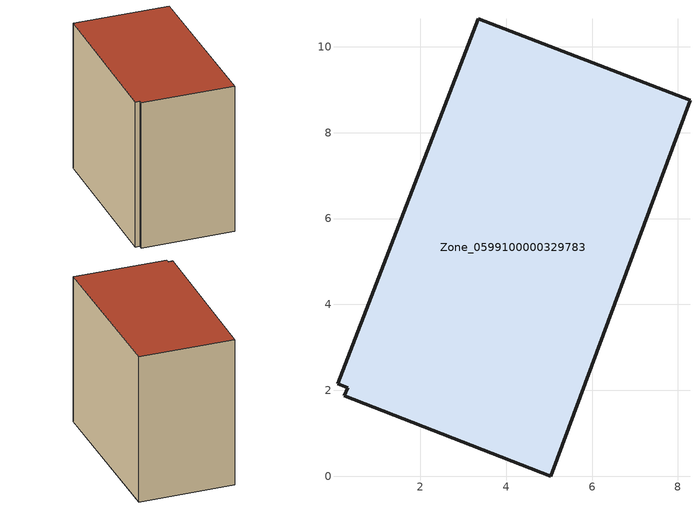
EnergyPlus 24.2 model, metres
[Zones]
Zone_0599100000329783
 floor ground (C_G): 8.28,8.75 5.04,0 0.23,1.87 0.31,2.06 0.07,2.15 3.35,10.65 z0
 wall outside (C_F): 8.28,8.75 3.35,10.65 0.07,2.15 0.31,2.06 0.23,1.87 5.04,0 8.28,8.75 z0:8.53
 roof outside (C_R): 5.04,0 8.28,8.75 3.35,10.65 0.07,2.15 0.31,2.06 0.23,1.87 z8.53
[BUILDING]
Pand.0599100000329783: North Axis=0; Terrain=City; Loads Convergence Tolerance Value=0.04; Temperature Convergence Tolerance Value=0.4; Solar Distribution=FullExterior; Maximum Number of Warmup Days=25; Minimum Number of Warmup Days=1
[Site:Location]
Rotterdam.The.Hague.AP_ZH_NLD Design_Conditions: Latitude=51.96; Longitude=4.45; Time Zone=1; Elevation=-4.5
[SITE:GROUNDTEMPERATURE:BUILDINGSURFACE]
18, 18, 18, 18, 18, 18, 18, 18, 18, 18, 18, 18
[MATERIAL] Thermal Absorptance=0.9; Solar Absorptance=0.7; Visible Absorptance=0.7
Name | Roughness | Thickness | Conductivity | Density | Specific Heat
G.TC.1975-1991 | MediumSmooth | 0.15 | 0.288461 | 540 | 1210
F.TC.1975-1991 | Rough | 0.3 | 0.230769 | 1920 | 840
R.TC.1975-1991 | MediumRough | 0.2 | 0.153846 | 1500 | 1000
[CONSTRUCTION]
C_G: G.TC.1975-1991
C_F: F.TC.1975-1991
C_R: R.TC.1975-1991
[ZONE]
Zone_0599100000329783: Type=1; Multiplier=1; Ceiling Height=Autocalculate; Volume=Autocalculate; Floor Area=autocalculate; Part of Total Floor Area=Yes
[ZONEINFILTRATION:DESIGNFLOWRATE]
Infil_Zone_0599100000329783: Zone or ZoneList or Space or SpaceList=Zone_0599100000329783; Schedule=AlwaysOn; Design Flow Rate Calculation Method=Flow/Area; Flow Rate per Floor Area=0.003; Constant Term Coefficient=1; Temperature Term Coefficient=0; Velocity Term Coefficient=0; Velocity Squared Term Coefficient=0
[HVACTEMPLATE:ZONE:IDEALLOADSAIRSYSTEM]
Zone_0599100000329783: Maximum Heating Supply Air Temperature=50; Minimum Cooling Supply Air Temperature=13; Maximum Heating Supply Air Humidity Ratio=0.0156; Minimum Cooling Supply Air Humidity Ratio=0.0077; Heating Limit=NoLimit; Cooling Limit=NoLimit; Dehumidification Control Type=ConstantSensibleHeatRatio; Cooling Sensible Heat Ratio=0.7; Dehumidification Setpoint=60; Humidification Control Type=None; Humidification Setpoint=30; Outdoor Air Method=None; Outdoor Air Flow Rate per Person=0.00944; Outdoor Air Flow Rate per Zone Floor Area=0; Outdoor Air Flow Rate per Zone=0; Demand Controlled Ventilation Type=None; Outdoor Air Economizer Type=NoEconomizer; Heat Recovery Type=None; Sensible Heat Recovery Effectiveness=0.7; Latent Heat Recovery Effectiveness=0.65
[ZONECONTROL:THERMOSTAT]
ThermostatControl_Zone_0599100000329783: Zone or ZoneList=Zone_0599100000329783; Control Type Schedule=DualSetpointControlType; Control 1=Thermostat_Zone_0599100000329783; Temperature Difference Between Cutout And Setpoint=0
[THERMOSTATSETPOINT:DUALSETPOINT]
Thermostat_Zone_0599100000329783: Heating Setpoint Temperature Schedule=HeatingSetpoint_Zone_0599100000329783; Cooling Setpoint Temperature Schedule=CoolingSetpoint_Zone_0599100000329783
[SCHEDULE:COMPACT]
HeatingSetpoint_Zone_0599100000329783: Through: 12/31, For: AllDays, Until: 24:00, 21
CoolingSetpoint_Zone_0599100000329783: Through: 12/31, For: AllDays, Until: 24:00, 24
DualSetpointControlType: Through: 12/31, For: AllDays, Until: 24:00, 4
AlwaysOn: Through: 12/31, For: AllDays, Until: 24:00, 1
